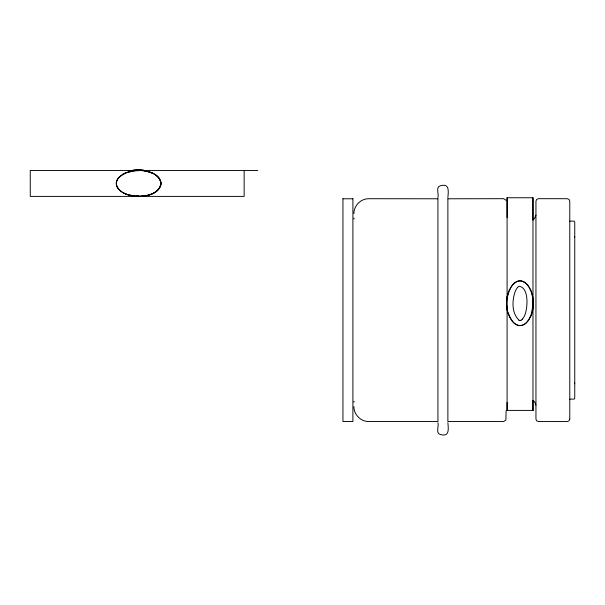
<?xml version="1.0" encoding="UTF-8"?>
<svg xmlns="http://www.w3.org/2000/svg" width="605" height="605" viewBox="0 0 605 605"><rect width="100%" height="100%" fill="white"/><g stroke="black" fill="none" stroke-linecap="round" stroke-linejoin="round"><path stroke-width="0.91" d="M507.088 402.529L507.088 410.568L507.088 306.69M507.088 307.181L507.088 197.759L532.975 197.759L532.975 220.228M532.975 197.759L532.975 307.181M532.975 400.767L532.975 410.568L532.975 304.307M353.895 213.633C353.774 205.662 360.845 198.591 368.816 198.712L437.937 198.78M353.895 402.174L354.069 401.251M535.947 215.108L534.487 218.624L532.801 219.736M574.576 237.417L574.75 236.502M507.776 296.049C509.032 289.999 511.951 282.754 518.53 281.023A7.494 7.237 0 0 1 522.599 281.333C530.721 284.97 532.816 295.157 532.975 303.218M128.842 195.067C123.692 193.562 117.869 190.59 116.478 184.941A7.449 7.321 -89.9 0 1 116.478 181.954L117.559 179.216L119.382 176.917M531.651 313.057C530.146 318.215 527.174 324.038 521.525 325.422A7.449 7.321 0.1 0 1 518.538 325.422C512.889 324.03 509.917 318.215 508.412 313.057M117.559 179.216C115.789 181.976 116.031 185.69 117.96 188.299M117.196 179.874C119.533 175.503 124.267 173.159 128.842 171.82M119.382 176.917L125.628 172.939L134.612 170.708A38.327 38.327 0 0 1 142.75 170.708C149.79 171.586 158.691 174.308 160.877 181.939A7.434 7.29 -90 0 1 160.877 184.941C158.041 193.918 146.985 196.232 138.681 196.391M122.875 174.285L126.453 172.599L132.533 170.988M117.196 186.998C120.675 193.086 128.041 195.4 134.612 196.164A38.327 38.327 0 0 0 142.75 196.164C149.495 195.294 157.708 192.889 160.582 186.022A7.494 7.237 90 0 0 160.885 181.939L158.956 177.999L155.712 175.064M144.829 195.891C165.112 193.434 166.693 173.794 144.829 170.988M447.882 198.78L503.602 198.69L505.901 200.225M569.774 221.112L574.122 221.165L574.75 222.095L574.75 398.173L574.122 399.096L569.774 399.149M257.821 170.497L30.25 170.497L30.28 196.391L244.148 196.391L244.148 170.497M342.952 198.78L352.897 198.78M507.088 410.409L532.975 410.409M132.533 195.876L126.453 194.266L122.875 192.587M146.841 171.396L148.838 171.911M149.813 172.221L152.679 173.355M519.007 320.158C511.565 313.095 512.011 300.708 515.142 291.625A15.745 15.647 18 0 1 517.646 287.299M532.801 400.533L534.487 401.637L535.947 405.153M118.406 188.896L118.882 189.448M574.576 382.844L574.75 383.759M353.895 218.095L354.069 219.01M353.895 406.628C353.774 414.606 360.845 421.67 368.816 421.556L437.937 421.481L437.937 198.712M507.088 197.759L507.088 217.528M506.09 410.795L505.901 420.036L503.602 421.572L447.882 421.481L447.882 198.712M447.882 197.517C448.441 191.036 449.606 183.088 440.425 185.758C435.328 186.809 439.117 194.22 437.937 197.517M447.882 422.744C448.441 429.232 449.606 437.173 440.425 434.511C435.328 433.452 439.117 426.041 437.937 422.744M352.897 198.712L352.897 421.556L342.952 421.481L342.952 198.712M532.68 303.226A34.651 32.39 -84.2 0 1 531.417 312.989M507.799 313.239A34.924 33.517 85.2 0 1 507.285 295.928M517.721 287.367A5.906 5.846 2 0 1 518.999 286.271C529.057 287.345 527.81 307.68 524.921 314.812A15.745 15.647 18 0 1 522.417 319.137M521.109 320.249A2.261 2.238 -1.7 0 1 518.954 320.249M522.342 319.077A5.906 5.846 2 0 1 521.064 320.166M523.703 281.824A8.099 8.069 11.3 0 0 520.035 280.864A8.455 8.455 -0.1 0 0 516.163 281.885A11.782 11.729 -12.8 0 0 513.441 283.987M513.448 283.987A15.102 15.019 -14.3 0 0 512.08 285.598L511.626 286.226A22.491 22.423 6.3 0 0 509.66 289.855M509.607 317.103A33.941 33.782 67.6 0 1 509.387 289.734M511.618 320.219A22.423 22.347 -55.8 0 1 509.856 316.99M511.686 320.174A12.939 12.886 4.9 0 0 516.125 324.62A8.281 8.243 12 0 0 523.938 324.62A11.775 11.722 -13.1 0 0 526.622 322.457A15.435 15.344 -14.4 0 0 528.21 320.521L528.437 320.211A22.491 22.423 6.2 0 0 530.404 316.589M530.456 289.334A33.941 33.782 67.5 0 1 530.676 316.71M528.445 286.226A22.415 22.34 -55.7 0 1 530.207 289.447M523.764 281.718A12.902 12.849 4.9 0 1 528.377 286.263M138.674 196.096A34.651 32.398 5.8 0 1 128.91 194.825M128.661 171.215A34.924 33.517 -4.8 0 1 145.971 170.701M138.674 195.982A34.009 31.785 5.9 0 1 136.473 195.937M132.646 170.3A34.674 33.373 -4.7 0 1 143.922 170.3M138.681 170.345A35.952 34.432 -0.5 0 1 144.86 170.844M132.563 171.154A35.952 34.107 0 0 1 138.681 170.671M138.681 196.542A35.952 34.432 -0.5 0 1 132.51 196.05M144.799 195.733A35.952 34.107 0 0 1 138.681 196.217M116.478 184.941A7.434 7.29 90 0 1 116.478 181.946M569.774 419.068L569.048 420.823L567.286 421.556L538.435 421.572L536.673 420.846L535.947 419.083L535.947 201.178L536.673 199.416L538.435 198.69L567.286 198.712L569.048 199.438L569.774 201.2L569.774 419.068"/></g></svg>
